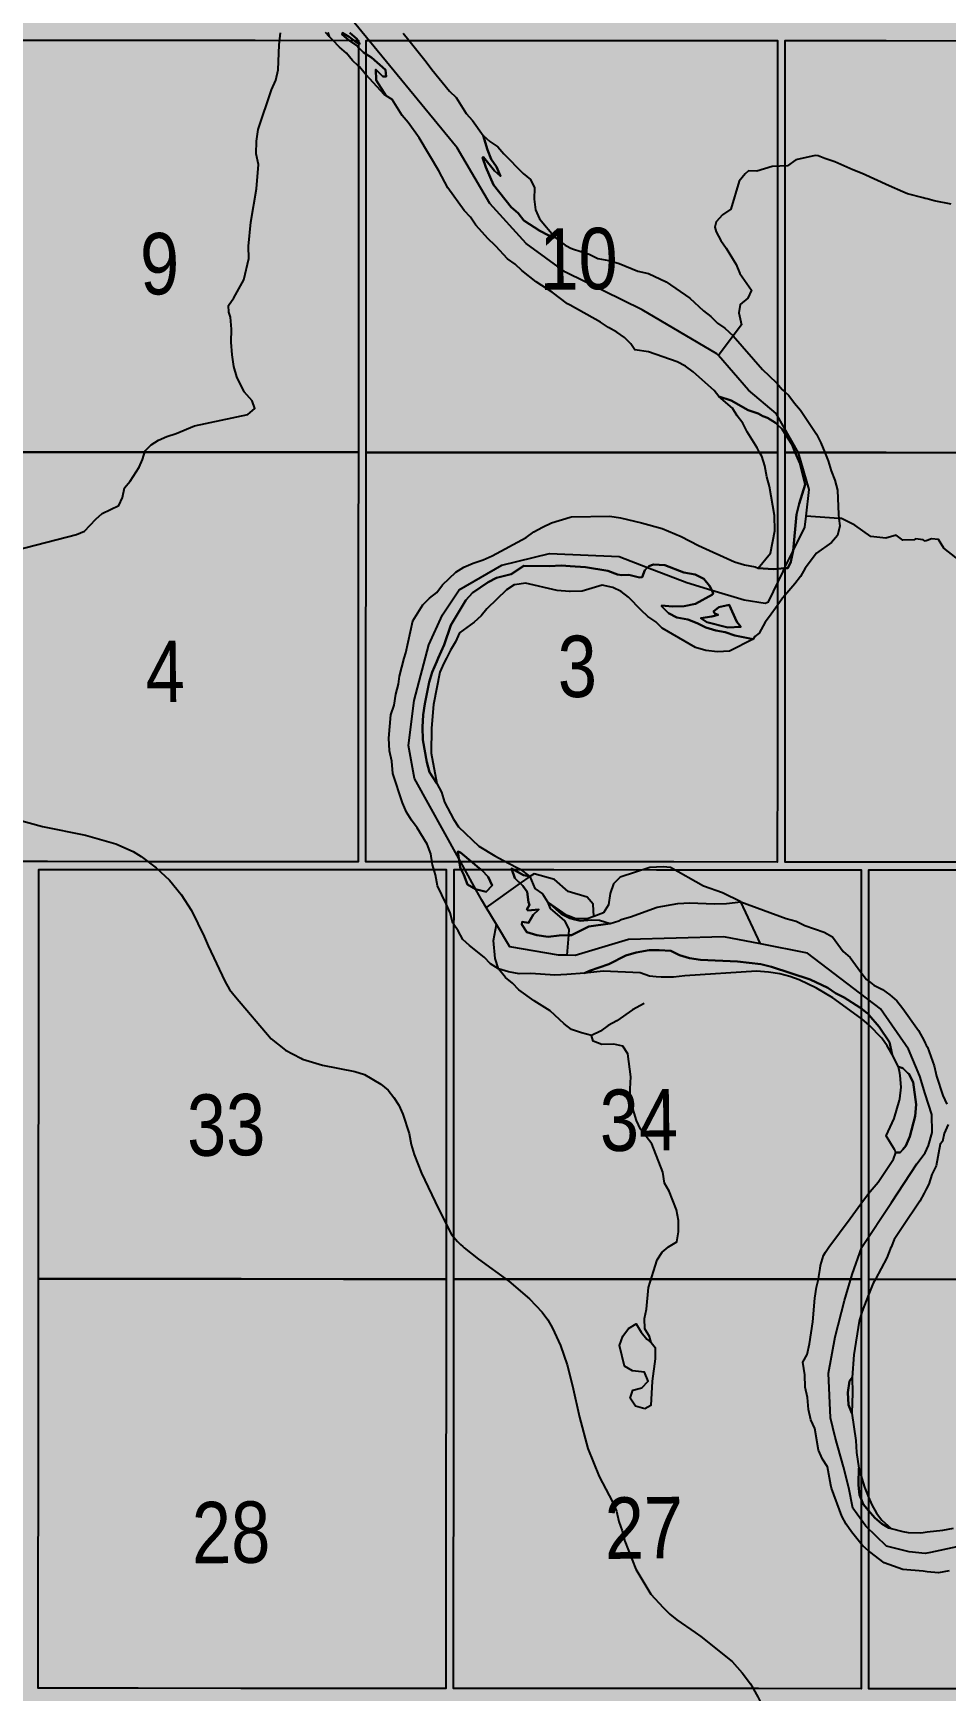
# Model space of a CAD drawing. Extents: x 399452 to 415540, y 6060435 to 6067869.
# Drawn here: x 410021 to 410139.5, y 6062978.3 to 6063193.7 of the extents above; entities that cross this region are included whole.
import ezdxf

# ---------------------------------------------------------------- set-up
doc = ezdxf.new("R2010")
doc.units = 0
doc.header["$LTSCALE"] = 5
doc.linetypes.add('DASHED2', pattern=[9.525, 6.35, -3.175])
for name, color, linetype in [('39', 28, 'Continuous'), ('Quarters', 8, 'Continuous'), ('RoadSeg', 57, 'DASHED2'), ('T-WATER', 160, 'Continuous')]:
    doc.layers.add(name, color=color, linetype=linetype)
doc.layers.add('ROUTE-MAP-BACKGROUND-H', color=7, linetype='Continuous', true_color=0xf0ebff)
doc.styles.add('120', font='ARIALN.TTF', dxfattribs={"height": 13})
doc.linetypes.add('TRACKS', pattern='A,3.81,[130,ltypeshp1.shx,S=6.35,R=0,X=0,Y=0],3.81', length=7.62)

msp = doc.modelspace()

# ---------------------------------------------------------------- hatches: boundary and pattern name
at = {"layer": 'ROUTE-MAP-BACKGROUND-H'}
h = msp.add_hatch(color=256, dxfattribs=at)
h.dxf.hatch_style = 1
h.paths.add_polyline_path([(410779.995, 6062481.762), (410779.995, 6063736.327), (409587.427, 6063736.085), (409587.427, 6062481.762)])

# ---------------------------------------------------------------- linework, layer by layer
at = {"layer": '39', "linetype": 'TRACKS', "flags": 128}
msp.add_lwpolyline([(409797.559, 6063318.255), (409796.813, 6063320.204), (409796.653, 6063321.348), (409796.655, 6063322.294), (409796.999, 6063323.422), (409797.147, 6063323.789), (409798.227, 6063326.355), (409798.167, 6063328.628), (409798.071, 6063329.306), (409797.373, 6063330.832), (409792.695, 6063337.942), (409791.932, 6063339.087), (409791.38, 6063339.836), (409790.306, 6063340.7), (409789.493, 6063341.167), (409786.481, 6063342.162), (409785.423, 6063342.659), (409784.87, 6063343.14), (409784.138, 6063343.791), (409783.05, 6063345.318), (409783.501, 6063343.214), (409784.05, 6063340.658), (409785.021, 6063337.79), (409786.172, 6063335.162), (409787.552, 6063332.759), (409789.485, 6063329.946), (409793.481, 6063324.164), (409797.559, 6063318.255), (409801.084, 6063313.081), (409802.188, 6063311.286), (409803.227, 6063309.35), (409804.412, 6063306.765), (409805.335, 6063303.869), (409810.808, 6063278.775), (409811.325, 6063276.502), (409812.245, 6063272.294), (409813.166, 6063268.198), (409814.329, 6063262.988), (409814.522, 6063261.703), (409814.68, 6063259.444), (409814.728, 6063258.88), (409814.681, 6063252.006), (409814.788, 6063233.304), (409815.044, 6063231.144), (409815.432, 6063229.477), (409816.259, 6063226.963), (409816.729, 6063225.904), (409817.607, 6063224.42), (409818.842, 6063222.611), (409820.225, 6063221.097), (409821.756, 6063219.796), (409822.781, 6063218.806), (409825.028, 6063217.009), (409836.996, 6063207.415), (409850.513, 6063196.564), (409857.517, 6063190.961), (409868.172, 6063183.674), (409880.636, 6063175.17), (409886.388, 6063171.237), (409907.525, 6063156.822), (409915.169, 6063151.419), (409920.319, 6063147.925), (409924.411, 6063145.535), (409926.058, 6063144.558), (409932.073, 6063140.923), (409932.791, 6063140.499), (409942.638, 6063134.756), (409946.552, 6063132.479), (409964.798, 6063121.731), (409966.527, 6063120.713), (409988.87, 6063107.777), (409999.521, 6063101.529), (410002, 6063100.059), (410010.531, 6063095.056), (410013.109, 6063093.657), (410013.435, 6063093.488), (410016.976, 6063092.031), (410022.165, 6063090.616), (410027.778, 6063089.498), (410031.694, 6063088.366), (410033.979, 6063087.348), (410035.006, 6063086.713), (410036.932, 6063085.244), (410038.677, 6063083.634), (410040.195, 6063081.784), (410041.532, 6063079.709), (410043.196, 6063076.307), (410043.701, 6063075.093), (410045.854, 6063070.505), (410046.474, 6063069.447), (410047.225, 6063068.501), (410051.892, 6063063.037), (410053.752, 6063061.54), (410055.711, 6063060.524), (410055.956, 6063060.396), (410058.552, 6063059.619), (410062.733, 6063058.786), (410063.991, 6063058.405), (410066.13, 6063057.163), (410067.061, 6063056.372), (410067.812, 6063055.427), (410068.433, 6063054.397), (410068.971, 6063053.253), (410069.803, 6063050.741), (410070.047, 6063049.302), (410070.455, 6063048.017), (410071.401, 6063045.59), (410073.588, 6063040.961), (410075.286, 6063037.602), (410076.07, 6063036.699), (410076.478, 6063036.318), (410076.756, 6063036.064), (410076.936, 6063035.895), (410078.782, 6063034.399), (410082.755, 6063031.551), (410085.41, 6063029.246), (410087.055, 6063027.521), (410087.789, 6063026.547), (410088.392, 6063025.459), (410089.467, 6063023.2), (410090.331, 6063020.673), (410091, 6063017.978), (410091.929, 6063013.871), (410093.005, 6063009.834), (410094.456, 6063006.192), (410096.201, 6063002.902), (410096.707, 6063001.688), (410097.033, 6063000.347), (410097.473, 6062999.119), (410097.783, 6062997.764), (410099.235, 6062994.136), (410101.192, 6062990.917), (410102.791, 6062989.165), (410103.623, 6062988.304), (410104.553, 6062987.555), (410106.919, 6062985.901), (410107.653, 6062985.392), (410111.717, 6062982.157), (410113.055, 6062980.674), (410114.1, 6062979.248), (410115.063, 6062977.582), (410115.879, 6062975.902), (410116.369, 6062974.462), (410116.989, 6062972.247), (410117.25, 6062970.708), (410117.332, 6062969.354), (410117.267, 6062966.447), (410116.924, 6062964.444), (410116.532, 6062962.681), (410115.928, 6062961.087), (410114.98, 6062959.07), (410111.779, 6062952.697), (410110.897, 6062950.666), (410110.276, 6062948.805), (410109.916, 6062947.042), (410109.736, 6062945.123), (410109.784, 6062943.599), (410109.996, 6062941.709), (410110.191, 6062940.805), (410110.876, 6062938.279), (410111.497, 6062936.444), (410111.921, 6062935.484), (410113.39, 6062932.9), (410114.908, 6062930.725), (410116.068, 6062929.567), (410117.26, 6062928.578), (410118.779, 6062927.504), (410121.115, 6062926.288), (410122.862, 6062925.581), (410125.77, 6062924.858), (410130.949, 6062924.67), (410133.709, 6062925.162), (410134.347, 6062925.274), (410136.34, 6062925.894), (410136.601, 6062925.978), (410136.862, 6062926.049), (410139.852, 6062926.978), (410142.645, 6062927.612), (410144.295, 6062927.738), (410149.212, 6062927.849), (410152.854, 6062928.06), (410155.468, 6062928.61), (410162.735, 6062931.234), (410165.348, 6062931.841), (410176.992, 6062932.874), (410179.392, 6062932.847), (410180.879, 6062932.777), (410186.988, 6062932.497), (410193.315, 6062933.176), (410196.159, 6062932.866), (410198.284, 6062932.203), (410199.609, 6062931.512), (410200.181, 6062931.16), (410200.688, 6062930.835), (410201.996, 6062929.692), (410203.091, 6062928.423), (410209.124, 6062921.933), (410210.187, 6062921.058), (410212.574, 6062919.351), (410213.767, 6062918.717), (410226.553, 6062912.484), (410227.779, 6062911.949), (410228.956, 6062911.554), (410230.117, 6062911.343), (410231.261, 6062911.245), (410232.422, 6062911.302), (410236.95, 6062911.812), (410238.258, 6062911.855), (410239.631, 6062911.771), (410240.988, 6062911.461), (410242.083, 6062911.038), (410243.114, 6062910.488), (410244.111, 6062909.826), (410245.158, 6062908.909), (410246.09, 6062907.781), (410248.986, 6062903.337), (410250.229, 6062901.588), (410250.965, 6062900.911), (410252.421, 6062899.769), (410253.778, 6062899.05), (410258.013, 6062897.316), (410263.442, 6062895.147), (410265.944, 6062894.711), (410267.987, 6062894.797), (410270.194, 6062895.504), (410272.269, 6062896.606), (410274.116, 6062897.285), (410275.946, 6062898.176), (410277.777, 6062898.826), (410281.063, 6062899.379), (410283.024, 6062899.493), (410286.441, 6062899.863), (410287.503, 6062899.977), (410291.819, 6062900.009), (410293.715, 6062899.855), (410295.923, 6062899.561), (410296.184, 6062899.519), (410301.237, 6062898.507), (410307.402, 6062896.058), (410309.267, 6062895.001), (410310.673, 6062894), (410312.261, 6062892.464), (410313.472, 6062891.068), (410318.544, 6062886.952), (410325.007, 6062882.288), (410327.28, 6062881.119), (410331.631, 6062879.657), (410334.002, 6062878.996), (410337.422, 6062877.081), (410341.056, 6062873.289), (410344.395, 6062869.779), (410347.734, 6062866.763), (410355.653, 6062863.189), (410358.533, 6062861.541), (410360.987, 6062860.359), (410363.147, 6062858.866), (410365.587, 6062856.513), (410370.106, 6062851.947), (410374.479, 6062847.564), (410375.051, 6062847.142), (410376.197, 6062846.297), (410378.505, 6062845.002), (410383.448, 6062842.031), (410385.642, 6062840.313), (410395.011, 6062830.844), (410402.595, 6062823.32), (410405.364, 6062820.446), (410407.15, 6062818.064), (410408.381, 6062815.78), (410409.35, 6062813.072), (410411.919, 6062802.295), (410412.793, 6062798.176), (410413.584, 6062794.578), (410413.913, 6062793.295), (410414.144, 6062792.378), (410414.804, 6062788.738), (410414.874, 6062785.732), (410414.584, 6062783.262), (410411.45, 6062768.778), (410411.191, 6062766.929), (410411.162, 6062764.559), (410411.544, 6062761.398), (410413.109, 6062754.655), (410417.082, 6062737.573), (410419.324, 6062727.981), (410420.082, 6062724.722), (410421.587, 6062715.947), (410426.72, 6062682.526), (410427.745, 6062676.87), (410430.037, 6062668.266), (410434.998, 6062650.424), (410435.394, 6062649.253), (410436.462, 6062646.913), (410437.809, 6062644.897), (410438.613, 6062644.024), (410440.482, 6062642.503), (410443.254, 6062640.124), (410447.157, 6062637.153), (410448.782, 6062635.477), (410450.851, 6062632.617), (410451.212, 6062631.996), (410455.994, 6062623.934), (410461.844, 6062614.124), (410462.419, 6062613.264), (410464.849, 6062610.391), (410467.425, 6062607.926), (410480.49, 6062595.422), (410481.573, 6062594.451), (410482.377, 6062593.564), (410483.905, 6062591.676), (410484.431, 6062590.873), (410485.91, 6062588.548), (410488.328, 6062584.249), (410489.018, 6062583.291), (410490.169, 6062581.233), (410490.794, 6062580.077), (410492.06, 6062578.048), (410492.62, 6062576.878), (410494.15, 6062574.229), (410494.446, 6062573.693), (410495.977, 6062570.267), (410496.357, 6062568.998), (410496.871, 6062566.163), (410500.13, 6062552.765), (410501.752, 6062546.122), (410504.797, 6062533.542), (410505.573, 6062531.018), (410506.513, 6062528.734), (410507.649, 6062526.62), (410511.216, 6062521.774), (410523.088, 6062505.871), (410524.025, 6062504.73), (410527.295, 6062501.309), (410535.593, 6062492.877), (410536.563, 6062491.863), (410544.469, 6062483.6), (410545.948, 6062482.122), (410546.263, 6062481.762)], dxfattribs=at)
at = {"layer": 'Quarters', "flags": 128}
for points in [[(410063.199, 6063139.217), (410049.763, 6063139.224), (410036.327, 6063139.231), (410022.891, 6063139.238), (410009.789, 6063139.245), (410009.802, 6063152.624), (410009.814, 6063166.002), (410009.826, 6063179.381), (410009.839, 6063192.759), (410022.935, 6063192.752), (410036.366, 6063192.745), (410049.798, 6063192.737), (410063.229, 6063192.73), (410063.221, 6063179.352), (410063.214, 6063165.973), (410063.206, 6063152.595)], [(410117.611, 6063139.188), (410104.176, 6063139.195), (410090.74, 6063139.202), (410077.304, 6063139.209), (410064.202, 6063139.216), (410064.21, 6063152.595), (410064.217, 6063165.973), (410064.225, 6063179.351), (410064.232, 6063192.73), (410077.329, 6063192.722), (410090.76, 6063192.715), (410104.191, 6063192.708), (410117.622, 6063192.7), (410117.619, 6063179.322), (410117.617, 6063165.944), (410117.614, 6063152.566)], [(410172.027, 6063139.157), (410158.59, 6063139.164), (410145.153, 6063139.172), (410131.716, 6063139.18), (410118.614, 6063139.187), (410118.617, 6063152.565), (410118.62, 6063165.943), (410118.623, 6063179.322), (410118.625, 6063192.7), (410131.722, 6063192.693), (410145.154, 6063192.685), (410158.586, 6063192.677), (410172.017, 6063192.669), (410172.02, 6063179.291), (410172.022, 6063165.913), (410172.024, 6063152.535)], [(410063.199, 6063139.217), (410063.191, 6063125.838), (410063.184, 6063112.46), (410063.177, 6063099.243), (410063.17, 6063086.026), (410049.729, 6063086.033), (410036.288, 6063086.04), (410022.847, 6063086.047), (410009.741, 6063086.054), (410009.753, 6063099.271), (410009.765, 6063112.488), (410009.777, 6063125.867), (410009.789, 6063139.245), (410022.891, 6063139.238), (410036.327, 6063139.231), (410049.763, 6063139.224)], [(410117.611, 6063139.188), (410117.609, 6063125.809), (410117.606, 6063112.431), (410117.604, 6063099.214), (410117.601, 6063085.997), (410104.161, 6063086.004), (410090.72, 6063086.011), (410077.279, 6063086.018), (410064.173, 6063086.025), (410064.18, 6063099.242), (410064.188, 6063112.46), (410064.195, 6063125.838), (410064.202, 6063139.216), (410077.304, 6063139.209), (410090.74, 6063139.202), (410104.176, 6063139.195)], [(410172.027, 6063139.157), (410172.029, 6063125.778), (410172.032, 6063112.4), (410172.034, 6063099.183), (410172.037, 6063085.966), (410158.595, 6063085.974), (410145.153, 6063085.982), (410131.712, 6063085.989), (410118.605, 6063085.996), (410118.607, 6063099.214), (410118.61, 6063112.431), (410118.612, 6063125.809), (410118.614, 6063139.187), (410131.716, 6063139.18), (410145.153, 6063139.172), (410158.59, 6063139.164)], [(410074.59, 6063031.825), (410061.278, 6063031.832), (410047.965, 6063031.839), (410034.652, 6063031.847), (410021.674, 6063031.853), (410021.686, 6063045.232), (410021.698, 6063058.61), (410021.71, 6063071.827), (410021.722, 6063085.045), (410034.696, 6063085.038), (410048.004, 6063085.03), (410061.312, 6063085.023), (410074.62, 6063085.016), (410074.612, 6063071.799), (410074.605, 6063058.582), (410074.598, 6063045.203)], [(410128.491, 6063031.797), (410115.183, 6063031.804), (410101.875, 6063031.811), (410088.567, 6063031.818), (410075.594, 6063031.825), (410075.601, 6063045.203), (410075.608, 6063058.581), (410075.616, 6063071.798), (410075.623, 6063085.016), (410088.592, 6063085.009), (410101.895, 6063085.001), (410115.198, 6063084.994), (410128.502, 6063084.987), (410128.499, 6063071.77), (410128.496, 6063058.553), (410128.494, 6063045.175)], [(410182.398, 6063031.765), (410169.088, 6063031.773), (410155.779, 6063031.781), (410142.469, 6063031.789), (410129.495, 6063031.796), (410129.497, 6063045.174), (410129.5, 6063058.552), (410129.502, 6063071.769), (410129.505, 6063084.987), (410142.475, 6063084.979), (410155.779, 6063084.971), (410169.084, 6063084.963), (410182.388, 6063084.955), (410182.39, 6063071.738), (410182.393, 6063058.521), (410182.395, 6063045.143)], [(410074.59, 6063031.825), (410074.584, 6063018.447), (410074.577, 6063005.068), (410074.571, 6062991.69), (410074.565, 6062978.646), (410061.247, 6062978.653), (410047.929, 6062978.66), (410034.612, 6062978.667), (410021.629, 6062978.674), (410021.64, 6062991.718), (410021.651, 6063005.096), (410021.662, 6063018.475), (410021.674, 6063031.853), (410034.652, 6063031.847), (410047.965, 6063031.839), (410061.278, 6063031.832)], [(410128.491, 6063031.797), (410128.49, 6063018.418), (410128.488, 6063005.04), (410128.487, 6062991.661), (410128.485, 6062978.617), (410115.172, 6062978.624), (410101.86, 6062978.631), (410088.547, 6062978.638), (410075.568, 6062978.645), (410075.574, 6062991.689), (410075.581, 6063005.068), (410075.587, 6063018.446), (410075.594, 6063031.825), (410088.567, 6063031.818), (410101.875, 6063031.811), (410115.183, 6063031.804)], [(410182.398, 6063031.765), (410182.401, 6063018.386), (410182.404, 6063005.008), (410182.407, 6062991.63), (410182.41, 6062978.586), (410169.096, 6062978.594), (410155.782, 6062978.601), (410142.468, 6062978.609), (410129.489, 6062978.617), (410129.49, 6062991.661), (410129.492, 6063005.039), (410129.493, 6063018.418), (410129.495, 6063031.796), (410142.469, 6063031.789), (410155.779, 6063031.781), (410169.088, 6063031.773)]]:
    msp.add_lwpolyline(points, close=True, dxfattribs=at)
at = {"layer": 'T-WATER'}
for p, q in [((410111.879, 6063154.333), (410109.964, 6063151.779)), ((410125.602, 6063130.621), (410121.342, 6063130.943)), ((410118.544, 6063124.151), (410119.634, 6063126.356)), ((410078.457, 6063082.444), (410076.251, 6063086.436)), ((410084.218, 6063083.241), (410079.806, 6063080.086)), ((410085.458, 6063084.127), (410084.218, 6063083.241)), ((410115.406, 6063075.358), (410112.85, 6063080.834)), ((410081.14, 6063077.863), (410079.806, 6063080.086)), ((410090.465, 6063076.496), (410090.276, 6063073.896))]:
    msp.add_line(p, q, dxfattribs=at)
at = {"layer": 'T-WATER', "flags": 128}
for points in [[(410109.964, 6063151.779), (410109.755, 6063152.019), (410100.045, 6063157.725), (410090.112, 6063162.627), (410084.998, 6063166.353), (410080.254, 6063171.526), (410076.024, 6063178.787), (410062.652, 6063195.042), (410058.161, 6063199.58), (410057.273, 6063201.266)], [(410048.373, 6063147.074), (410047.4, 6063149.042), (410047.009, 6063150.384), (410046.803, 6063151.879), (410046.704, 6063153.518), (410046.706, 6063155.221), (410046.604, 6063156.789), (410046.372, 6063157.411), (410046.357, 6063158.291), (410047.019, 6063159.302), (410048.336, 6063161.635), (410048.975, 6063164.404), (410048.928, 6063166.004), (410049.242, 6063169.134), (410049.981, 6063173.44), (410050.228, 6063176.584), (410049.93, 6063177.989), (410049.957, 6063179.654), (410050.195, 6063181.137), (410051.925, 6063186.306), (410052.462, 6063187.543), (410052.803, 6063188.913), (410052.915, 6063192.154), (410053.082, 6063193.691)], [(410059.251, 6063193.759), (410059.415, 6063193.247), (410058.934, 6063193.759)], [(410062.082, 6063193.703), (410062.989, 6063192.915), (410063.095, 6063192.753), (410063.194, 6063192.601), (410063.403, 6063192.281), (410063.193, 6063192.367), (410062.973, 6063192.457), (410062.584, 6063192.754), (410062.017, 6063193.186), (410061.147, 6063193.718), (410061.115, 6063193.505), (410061.979, 6063192.754), (410062.02, 6063192.719), (410063.037, 6063192.011), (410063.193, 6063191.852), (410063.865, 6063191.162), (410064.197, 6063190.948), (410064.894, 6063190.496), (410066.726, 6063188.883), (410066.816, 6063188.035), (410066.395, 6063188.051), (410065.461, 6063188.932), (410065.495, 6063187.555), (410066.831, 6063185.515), (410066.831, 6063185.515), (410066.539, 6063185.697), (410064.195, 6063188.258), (410064.1, 6063188.362), (410063.345, 6063189.29), (410063.192, 6063189.431), (410062.45, 6063190.116), (410061.66, 6063191.046), (410060.751, 6063191.824), (410059.877, 6063192.755), (410059.415, 6063193.247), (410059.251, 6063193.759)], [(410139.925, 6062993.933), (410138.535, 6062993.674), (410137.055, 6062993.814), (410136.788, 6062993.839), (410136.522, 6062993.865), (410133.891, 6062994.114), (410131.483, 6062994.97), (410129.6, 6062996.393), (410129.456, 6062996.518), (410128.711, 6062997.168), (410128.452, 6062997.484), (410127.224, 6062998.986), (410126.551, 6062999.971), (410125.959, 6063001.024), (410124.627, 6063004.646), (410124.551, 6063005.065), (410124.123, 6063007.446), (410123.45, 6063008.44), (410122.961, 6063009.61), (410122.472, 6063012.416), (410121.958, 6063013.536), (410121.669, 6063014.898), (410121.536, 6063016.423), (410121.238, 6063017.775), (410121.175, 6063019.378), (410120.906, 6063021.035), (410121.461, 6063022.05), (410121.765, 6063023.413), (410122.215, 6063026.272), (410122.475, 6063029.336), (410122.688, 6063030.772), (410122.929, 6063031.823), (410123.002, 6063032.141), (410123.154, 6063033.19), (410123.214, 6063033.607), (410123.583, 6063034.888), (410123.87, 6063035.328), (410124.114, 6063035.702), (410124.29, 6063035.972), (410124.303, 6063035.991), (410127.075, 6063039.683), (410127.74, 6063040.668), (410128.458, 6063041.61), (410129.462, 6063042.929), (410129.908, 6063043.515), (410130.696, 6063044.4), (410132.688, 6063047.401), (410132.979, 6063048.275), (410133.542, 6063048.249), (410133.894, 6063048.664), (410134.309, 6063049.151), (410134.79, 6063050.336), (410135.495, 6063052.974), (410135.621, 6063054.522), (410135.22, 6063057.386), (410134.667, 6063058.476), (410134.565, 6063058.573), (410133.896, 6063059.207), (410133.338, 6063059.397), (410133.338, 6063059.397), (410132.519, 6063060.987), (410132.163, 6063062.58), (410130.812, 6063064.573), (410129.467, 6063066.148), (410129.272, 6063066.376), (410128.463, 6063067.009), (410128.332, 6063067.111), (410126.298, 6063068.42), (410125.174, 6063068.986), (410124.168, 6063069.658), (410121.856, 6063070.727), (410116.833, 6063072.405), (410115.456, 6063072.712), (410112.448, 6063073.068), (410107.641, 6063073.278), (410106.204, 6063073.522), (410104.915, 6063073.913), (410103.783, 6063074.443), (410102.25, 6063074.557), (410101.856, 6063074.552), (410100.959, 6063074.54), (410099.266, 6063074.227), (410097.939, 6063073.853), (410095.703, 6063072.712), (410093.195, 6063071.867), (410092.564, 6063071.576), (410090.271, 6063071.377), (410088.708, 6063071.323), (410085.597, 6063071.509), (410084.081, 6063071.46), (410082.684, 6063071.745), (410081.383, 6063072.122), (410080.348, 6063072.769), (410079.543, 6063073.651), (410077.622, 6063075.147), (410076.751, 6063075.953), (410076.153, 6063077.072), (410075.585, 6063077.876), (410075.454, 6063078.06), (410075.124, 6063079.398), (410074.582, 6063080.564), (410073.497, 6063082.9), (410073.23, 6063084.333), (410072.96, 6063085.208), (410072.829, 6063085.631), (410072.789, 6063085.876), (410072.594, 6063087.069), (410072.132, 6063088.315), (410070.846, 6063090.452), (410070.102, 6063091.418), (410069.442, 6063092.495), (410068.938, 6063093.667), (410067.664, 6063097.512), (410067.537, 6063099.083), (410067.225, 6063100.454), (410067.157, 6063102.079), (410067.433, 6063105.117), (410067.858, 6063106.383), (410068.075, 6063107.783), (410068.41, 6063109.107), (410068.523, 6063110.137), (410069.157, 6063112.48), (410069.344, 6063113.169), (410070.285, 6063117.312), (410071.587, 6063119.394), (410072.432, 6063120.26), (410073.38, 6063121.03), (410074.117, 6063121.99), (410075.851, 6063123.663), (410076.905, 6063124.293), (410078.091, 6063124.835), (410079.389, 6063125.26), (410080.582, 6063125.76), (410085.007, 6063128.152), (410085.986, 6063128.905), (410087.09, 6063129.514), (410088.284, 6063130.045), (410090.701, 6063130.79), (410090.893, 6063130.849), (410095.835, 6063130.908), (410097.226, 6063130.691), (410099.971, 6063130.065), (410102.666, 6063129.311), (410105.107, 6063128.285), (410107.345, 6063127.131), (410112.035, 6063125.014), (410113.325, 6063124.62), (410114.716, 6063124.336), (410115.118, 6063124.172), (410117.076, 6063124.03), (410117.574, 6063124.071), (410118.577, 6063124.154), (410118.946, 6063124.184), (410119.377, 6063124.988), (410119.646, 6063126.42), (410120.098, 6063131.146), (410120.434, 6063132.53), (410121.236, 6063135.055), (410120.511, 6063137.791), (410119.922, 6063139.209), (410119.522, 6063140.172), (410118.581, 6063141.662), (410118.218, 6063142.236), (410117.577, 6063142.844), (410117.359, 6063143.05), (410116.32, 6063143.697), (410115.728, 6063143.928), (410115.132, 6063144.275), (410113.807, 6063144.695), (410111.623, 6063145.952), (410110.026, 6063146.467), (410109.399, 6063147.241), (410106.679, 6063149.672), (410105.671, 6063150.403), (410104.599, 6063150.97), (410100.863, 6063152.291), (410099.088, 6063152.538), (410098.576, 6063153.306), (410097.746, 6063154.127), (410096.776, 6063154.834), (410095.676, 6063155.429), (410094.654, 6063156.126), (410090.712, 6063158.319), (410090.338, 6063158.527), (410088.36, 6063160.013), (410086.308, 6063161.35), (410084.405, 6063162.826), (410083.544, 6063163.665), (410082.576, 6063164.36), (410081.066, 6063165.987), (410080.932, 6063166.131), (410080.034, 6063166.933), (410078.445, 6063168.73), (410077.781, 6063169.754), (410076.955, 6063170.633), (410074.804, 6063173.556), (410073.642, 6063175.765), (410071.078, 6063180.09), (410069.667, 6063182.064), (410068.888, 6063182.962), (410067.571, 6063185.055), (410066.831, 6063185.515), (410065.495, 6063187.555), (410065.461, 6063188.932), (410066.395, 6063188.051), (410066.816, 6063188.035), (410066.726, 6063188.883), (410064.894, 6063190.496), (410064.197, 6063190.948), (410063.865, 6063191.162), (410063.193, 6063191.852), (410063.037, 6063192.011), (410062.02, 6063192.719), (410061.979, 6063192.754), (410061.115, 6063193.505), (410061.147, 6063193.718), (410062.017, 6063193.186), (410062.584, 6063192.754), (410062.973, 6063192.457), (410063.193, 6063192.367), (410063.403, 6063192.281), (410063.194, 6063192.601), (410063.095, 6063192.753), (410062.989, 6063192.915), (410062.082, 6063193.703)], [(410069.015, 6063193.678), (410069.755, 6063192.75), (410072.003, 6063189.931), (410072.722, 6063188.942), (410075.033, 6063186.132), (410075.914, 6063185.319), (410077.203, 6063183.213), (410077.999, 6063182.322), (410079.413, 6063180.352), (410079.952, 6063178.49), (410080.45, 6063177.296), (410081.145, 6063176.313), (410081.639, 6063175.101), (410080.865, 6063175.79), (410079.464, 6063177.559), (410079.319, 6063177.508), (410079.746, 6063176.269), (410080.758, 6063173.946), (410083.032, 6063171.042), (410083.931, 6063170.276), (410084.702, 6063169.35), (410086.76, 6063168), (410087.854, 6063167.429), (410088.742, 6063167.116), (410090.064, 6063166.11), (410090.332, 6063165.982), (410090.715, 6063165.799), (410090.994, 6063165.666), (410093.153, 6063164.938), (410094.31, 6063164.38), (410095.732, 6063164.122), (410097.085, 6063163.738), (410099.471, 6063162.758), (410100.882, 6063162.445), (410103.179, 6063161.344), (410106.225, 6063159.263), (410107.995, 6063157.609), (410108.975, 6063156.84), (410109.813, 6063156.011), (410110.797, 6063155.327), (410111.879, 6063154.333), (410115.674, 6063149.966), (410117.44, 6063148.299), (410117.578, 6063148.138), (410118.223, 6063147.381), (410118.582, 6063147.059), (410119.112, 6063146.584), (410119.817, 6063145.616), (410120.623, 6063144.681), (410122.681, 6063141.59), (410123.234, 6063140.455), (410123.756, 6063139.207), (410124.216, 6063138.111), (410124.588, 6063136.794), (410125.06, 6063135.6), (410125.414, 6063134.294), (410125.526, 6063131.124), (410125.602, 6063130.621), (410125.709, 6063129.649), (410125.425, 6063128.399), (410124.65, 6063127.504), (410122.671, 6063126.127), (410121.229, 6063124.182), (410120.61, 6063123.105), (410119.896, 6063122.125), (410118.577, 6063120.612), (410118.276, 6063120.267), (410117.573, 6063119.271), (410116.599, 6063117.894), (410116.04, 6063117.137), (410115.255, 6063115.747), (410114.698, 6063115.275), (410114.444, 6063114.937), (410112.093, 6063115.438), (410110.822, 6063115.838), (410109.603, 6063116.076), (410108.308, 6063116.468), (410107.201, 6063117.031), (410105.965, 6063117.498), (410104.536, 6063117.75), (410103.452, 6063118.343), (410102.597, 6063119.194), (410102.593, 6063119.322), (410103.944, 6063119.186), (410105.524, 6063119.252), (410106.967, 6063119.521), (410109.205, 6063120.734), (410109.289, 6063120.951), (410108.802, 6063121.869), (410108.051, 6063122.787), (410106.941, 6063123.344), (410105.478, 6063123.6), (410103.012, 6063124.539), (410101.521, 6063124.641), (410100.899, 6063124.425), (410100.397, 6063123.903), (410100.063, 6063123.009), (410099.71, 6063122.966), (410098.331, 6063123.285), (410097.39, 6063123.253), (410096.828, 6063123.352), (410095.601, 6063123.834), (410092.709, 6063124.293), (410090.698, 6063124.438), (410089.586, 6063124.519), (410087.992, 6063124.418), (410084.68, 6063124.486), (410083.039, 6063123.375), (410081.143, 6063122.897), (410080.034, 6063122.334), (410078.026, 6063120.947), (410077.145, 6063120.005), (410075.186, 6063116.77), (410074.324, 6063114.206), (410073.567, 6063112.478), (410073.373, 6063112.035), (410072.786, 6063110.655), (410072.39, 6063109.359), (410071.829, 6063106.557), (410071.619, 6063105.101), (410071.521, 6063103.53), (410071.591, 6063101.89), (410072.081, 6063098.984), (410072.44, 6063097.679), (410073.398, 6063096.216), (410074.004, 6063095.082), (410074.404, 6063093.794), (410075.545, 6063091.575), (410076.208, 6063090.557), (410078.829, 6063088.058), (410080.937, 6063086.814), (410082.69, 6063085.871), (410083.935, 6063085.202), (410084.208, 6063085.055), (410085.458, 6063084.127), (410084.626, 6063084.274), (410083.07, 6063085.145), (410083.536, 6063083.892), (410084.567, 6063082.908), (410085.116, 6063082.108), (410085.295, 6063080.777), (410085.423, 6063080.438), (410085.095, 6063079.844), (410085.207, 6063079.71), (410086.644, 6063079.822), (410085.885, 6063079.155), (410085.284, 6063078.105), (410084.486, 6063078.226), (410084.418, 6063077.885), (410085.096, 6063076.893), (410086.353, 6063076.481), (410087.857, 6063076.285), (410089.254, 6063076.442), (410090.465, 6063076.496), (410090.864, 6063076.513), (410093.125, 6063077.633), (410095.886, 6063078.036), (410097.026, 6063078.376), (410097.317, 6063078.553), (410098.647, 6063078.944), (410101.858, 6063080.101), (410101.983, 6063080.146), (410104.683, 6063080.621), (410106.243, 6063080.711), (410109.395, 6063080.556), (410110.995, 6063080.607), (410112.85, 6063080.834), (410118.752, 6063078.674), (410120.055, 6063078.304), (410121.179, 6063077.751), (410123.674, 6063076.887), (410124.746, 6063076.286), (410126.16, 6063074.372), (410127.049, 6063073.578), (410128.464, 6063071.705), (410129.199, 6063070.733), (410129.468, 6063070.524), (410130.142, 6063070.002), (410131.249, 6063069.439), (410132.223, 6063068.743), (410133.116, 6063067.966), (410133.897, 6063066.981), (410135.93, 6063064.113), (410136.652, 6063062.753), (410136.792, 6063062.49), (410136.932, 6063062.227), (410137.08, 6063061.949), (410137.975, 6063059.52), (410138.193, 6063058.571), (410138.283, 6063058.174), (410139.072, 6063055.67), (410139.6, 6063054.529)], [(410136.799, 6063172.196), (410136.532, 6063172.268), (410134.499, 6063172.815), (410133.91, 6063173.069), (410132.118, 6063173.841), (410128.634, 6063175.454), (410127.388, 6063175.895), (410125.083, 6063176.96), (410123.79, 6063177.375), (410122.89, 6063177.744), (410122.495, 6063177.756), (410119.985, 6063177.232), (410118.934, 6063176.439), (410116.951, 6063176.339), (410114.945, 6063175.75), (410113.859, 6063175.802), (410113.414, 6063175.409)], [(410113.414, 6063175.409), (410112.633, 6063174.449), (410111.545, 6063170.801), (410110.493, 6063170.054), (410109.643, 6063169.177), (410109.499, 6063168.453), (410109.679, 6063167.838), (410110.272, 6063166.72), (410110.98, 6063165.751), (410112.242, 6063163.602), (410112.752, 6063162.451), (410114.237, 6063160.264), (410113.783, 6063159.244), (410112.784, 6063158.44), (410112.585, 6063157.344), (410112.941, 6063155.771), (410111.879, 6063154.333)], [(410140.156, 6063171.468), (410137.954, 6063171.886), (410137.067, 6063172.124), (410136.799, 6063172.196)], [(410121.342, 6063130.943), (410121.718, 6063134.375), (410120.337, 6063139.14), (410117.431, 6063144.272), (410113.851, 6063147.312), (410109.964, 6063151.779)], [(410018.325, 6063126.496), (410018.704, 6063126.529), (410026.582, 6063128.551), (410027.649, 6063128.98), (410029.127, 6063130.517), (410029.942, 6063131.268), (410032.109, 6063132.302), (410032.57, 6063133.363), (410032.847, 6063134.609), (410033.551, 6063135.492), (410034.726, 6063137.302), (410035.187, 6063138.3), (410035.516, 6063139.426), (410036.278, 6063140.211), (410037.233, 6063140.799), (410038.337, 6063141.282), (410039.544, 6063141.667), (410041.919, 6063142.675), (410048.845, 6063144.136), (410049.738, 6063144.893), (410049.397, 6063145.901), (410048.373, 6063147.074)], [(410119.634, 6063126.356), (410121.182, 6063129.489), (410121.342, 6063130.943)], [(410136.796, 6063127.677), (410136.547, 6063127.835), (410135.556, 6063127.961), (410135.377, 6063127.84), (410133.904, 6063127.796), (410133.032, 6063128.44), (410131.7, 6063128.073), (410129.745, 6063128.304), (410127.649, 6063129.748), (410125.935, 6063130.608), (410125.602, 6063130.621)], [(410141.243, 6063125.594), (410140.841, 6063125.512), (410139.213, 6063126.758), (410138.511, 6063127.906), (410137.61, 6063127.994), (410137.06, 6063127.78), (410136.796, 6063127.677)], [(410076.251, 6063086.436), (410070.5, 6063096.846), (410069.689, 6063101.144), (410070.443, 6063106.993), (410072.366, 6063114.225), (410074.122, 6063118.098), (410076.29, 6063121.341), (410081.814, 6063124.575), (410088.015, 6063126.065), (410097.052, 6063125.699), (410100.746, 6063124.265)], [(410100.746, 6063124.265), (410105.834, 6063122.29), (410109.096, 6063121.315)], [(410109.096, 6063121.315), (410113.313, 6063120.053), (410116.039, 6063119.631), (410116.435, 6063119.8), (410118.348, 6063123.756), (410118.544, 6063124.151)], [(410112.85, 6063080.834), (410110.476, 6063081.988), (410108.007, 6063082.85), (410103.75, 6063085.291), (410102.76, 6063085.366), (410101.048, 6063085.278), (410097.203, 6063084.036), (410096.327, 6063083.186), (410095.902, 6063081.92), (410095.701, 6063080.422), (410095.045, 6063079.389), (410093.791, 6063078.938)], [(410093.791, 6063078.938), (410093.705, 6063080.529), (410092.93, 6063081.433), (410090.429, 6063082.165), (410088.654, 6063083.75), (410086.013, 6063084.458), (410085.458, 6063084.127)], [(410079.806, 6063080.086), (410079.227, 6063081.051), (410078.457, 6063082.444)], [(410093.791, 6063078.938), (410092.895, 6063078.64), (410092.759, 6063078.639), (410091.45, 6063078.637), (410090.463, 6063079), (410090.307, 6063079.057), (410087.753, 6063080.825)], [(410087.753, 6063080.825), (410088.1, 6063079.973), (410089.956, 6063078.376), (410090.539, 6063077.285), (410090.465, 6063076.496)], [(410081.383, 6063072.122), (410080.966, 6063073.455), (410080.755, 6063075.79), (410081.14, 6063077.863)], [(410090.276, 6063073.896), (410089.207, 6063073.913), (410082.872, 6063074.976), (410081.14, 6063077.863)], [(410115.406, 6063075.358), (410110.651, 6063076.288), (410098.273, 6063075.944), (410091.365, 6063073.879), (410090.276, 6063073.896)], [(410136.792, 6063055.89), (410136.127, 6063058.173), (410134.654, 6063061.698), (410130.987, 6063066.933), (410121.523, 6063074.163), (410115.406, 6063075.358)], [(410093.468, 6063063.482), (410092.16, 6063063.813), (410090.87, 6063064.251), (410089.914, 6063064.991), (410088.123, 6063066.655), (410086.012, 6063067.963), (410084.046, 6063069.412), (410083.215, 6063070.259), (410082.285, 6063070.985), (410081.383, 6063072.122)], [(410100.324, 6063067.644), (410098.804, 6063066.817), (410096.769, 6063065.387), (410095.636, 6063064.755), (410094.63, 6063064.033), (410093.468, 6063063.482)], [(410103.427, 6063035.975), (410103.451, 6063035.996), (410104.552, 6063036.673), (410104.778, 6063037.948), (410104.771, 6063039.427), (410104.515, 6063040.809), (410103.573, 6063043.229), (410102.94, 6063044.289), (410102.725, 6063045.714), (410101.299, 6063049.392), (410099.816, 6063051.281), (410099.321, 6063052.442), (410098.548, 6063054.982), (410098.498, 6063056.549), (410098.594, 6063058.084), (410098.201, 6063061.064), (410097.546, 6063062.071), (410096.351, 6063062.347), (410094.813, 6063062.283), (410093.69, 6063062.724), (410093.468, 6063063.482)], [(410136.792, 6063048.227), (410137.242, 6063049.195), (410137.721, 6063050.851), (410137.671, 6063053.215), (410136.792, 6063055.89)], [(410139.779, 6063051.888), (410139.252, 6063050.752), (410139.054, 6063049.695), (410138.74, 6063049.343), (410138.214, 6063046.523), (410137.657, 6063045.415), (410137.268, 6063044.135), (410136.935, 6063043.51), (410136.791, 6063043.241), (410136.648, 6063042.972), (410136.11, 6063041.963), (410133.893, 6063038.661), (410132.753, 6063036.963), (410132.366, 6063035.99), (410132.358, 6063035.971), (410132.251, 6063035.702), (410131.802, 6063034.573), (410130.34, 6063031.819), (410130.058, 6063031.288), (410129.46, 6063029.77), (410128.625, 6063027.652), (410128.456, 6063027.106), (410128.227, 6063026.369), (410127.54, 6063021.986), (410127.32, 6063019.042), (410126.977, 6063018.569), (410126.773, 6063017.094), (410126.84, 6063015.504), (410127.273, 6063014.404), (410127.805, 6063010.873), (410127.885, 6063009.293), (410128.181, 6063007.252), (410128.123, 6063005.27), (410128.147, 6063005.063), (410128.293, 6063003.789), (410128.453, 6063003.384), (410128.759, 6063002.61), (410129.457, 6063001.768), (410130.257, 6063000.803), (410131.16, 6063000.022), (410132.033, 6062999.522), (410132.368, 6062999.412), (410133.892, 6062999.051), (410134.57, 6062998.919), (410136.175, 6062998.881), (410136.523, 6062998.919), (410136.789, 6062998.949), (410137.054, 6062998.978), (410139.085, 6062999.2), (410140.465, 6062999.477)], [(410128.586, 6063035.971), (410132.428, 6063041.76), (410135.701, 6063046.802), (410136.792, 6063048.227)], [(410101.511, 6063032.82), (410102.011, 6063034.346), (410102.668, 6063035.339), (410103.165, 6063035.756), (410103.427, 6063035.975)], [(410136.789, 6062996.189), (410134.723, 6062996.405), (410131.79, 6062997.121), (410129.076, 6062999.721), (410127.405, 6063002.085), (410126.894, 6063004.732), (410126.188, 6063007.44), (410125.133, 6063011.308), (410124.496, 6063013.823), (410124.243, 6063019.588), (410125.115, 6063024.34), (410126.311, 6063029.034), (410127.341, 6063032.428), (410128.586, 6063035.971)], [(410101.235, 6063023.606), (410101.025, 6063024.369), (410100.377, 6063025.375), (410100.344, 6063026.698), (410100.631, 6063027.94), (410100.875, 6063030.724), (410101.511, 6063032.82)], [(410194.646, 6062992.646), (410194.144, 6062992.918), (410189.642, 6062994.432), (410186.13, 6062995.608), (410183.026, 6062996.526), (410180.9, 6062997.687), (410179.063, 6062997.916), (410177.185, 6062997.921), (410172.703, 6062998.451), (410161.148, 6062999.501), (410157.524, 6062999.647), (410154.664, 6062999.586), (410147.759, 6062998.5), (410137.479, 6062996.314), (410136.815, 6062996.194), (410136.789, 6062996.189)]]:
    msp.add_lwpolyline(points, dxfattribs=at)
for points in [[(410088.742, 6063167.116), (410087.854, 6063167.429), (410086.76, 6063168), (410084.702, 6063169.35), (410083.931, 6063170.276), (410083.032, 6063171.042), (410080.758, 6063173.946), (410079.746, 6063176.269), (410079.319, 6063177.508), (410079.464, 6063177.559), (410080.865, 6063175.79), (410081.639, 6063175.101), (410081.145, 6063176.313), (410080.45, 6063177.296), (410079.952, 6063178.49), (410079.413, 6063180.352), (410080.261, 6063179.584), (410081.302, 6063178.916), (410082.075, 6063177.986), (410084.593, 6063175.417), (410085.534, 6063174.673), (410086.085, 6063173.553), (410086.015, 6063172.09), (410086.213, 6063170.736), (410086.713, 6063169.538), (410088.742, 6063167.116)], [(410115.118, 6063124.172), (410116.735, 6063126.129), (410117.298, 6063129.015), (410117.246, 6063131.014), (410116.575, 6063134.759), (410116.218, 6063136.051), (410115.991, 6063137.478), (410115.578, 6063138.724), (410115.308, 6063139.212), (410114.981, 6063139.805), (410113.693, 6063141.884), (410113.123, 6063143.016), (410112.396, 6063143.972), (410111.765, 6063144.967), (410110.026, 6063146.467), (410111.623, 6063145.952), (410113.807, 6063144.695), (410115.132, 6063144.275), (410115.728, 6063143.928), (410116.32, 6063143.697), (410117.359, 6063143.05), (410117.577, 6063142.844), (410118.218, 6063142.236), (410118.581, 6063141.662), (410119.522, 6063140.172), (410119.922, 6063139.209), (410120.511, 6063137.791), (410121.236, 6063135.055), (410120.434, 6063132.53), (410120.098, 6063131.146), (410119.646, 6063126.42), (410119.377, 6063124.988), (410118.946, 6063124.184), (410118.577, 6063124.154), (410117.574, 6063124.071), (410117.076, 6063124.03), (410115.118, 6063124.172)], [(410073.398, 6063096.216), (410072.44, 6063097.679), (410072.081, 6063098.984), (410071.591, 6063101.89), (410071.521, 6063103.53), (410071.619, 6063105.101), (410071.829, 6063106.557), (410072.39, 6063109.359), (410072.786, 6063110.655), (410073.373, 6063112.035), (410073.567, 6063112.478), (410074.324, 6063114.206), (410075.186, 6063116.77), (410077.145, 6063120.005), (410078.026, 6063120.947), (410080.034, 6063122.334), (410081.143, 6063122.897), (410083.039, 6063123.375), (410084.68, 6063124.486), (410087.992, 6063124.418), (410089.586, 6063124.519), (410090.698, 6063124.438), (410092.709, 6063124.293), (410095.601, 6063123.834), (410096.828, 6063123.352), (410097.39, 6063123.253), (410098.331, 6063123.285), (410099.71, 6063122.966), (410100.063, 6063123.009), (410100.397, 6063123.903), (410100.899, 6063124.425), (410101.521, 6063124.641), (410103.012, 6063124.539), (410105.478, 6063123.6), (410106.941, 6063123.344), (410108.051, 6063122.787), (410108.802, 6063121.869), (410109.289, 6063120.951), (410109.205, 6063120.734), (410106.967, 6063119.521), (410105.524, 6063119.252), (410103.944, 6063119.186), (410102.593, 6063119.322), (410102.597, 6063119.194), (410103.452, 6063118.343), (410104.536, 6063117.75), (410105.965, 6063117.498), (410107.201, 6063117.031), (410108.308, 6063116.468), (410109.603, 6063116.076), (410110.822, 6063115.838), (410112.093, 6063115.438), (410114.444, 6063114.937), (410111.388, 6063113.403), (410109.839, 6063113.323), (410108.317, 6063113.493), (410106.991, 6063113.886), (410102.631, 6063116.366), (410101.809, 6063117.215), (410100.778, 6063117.899), (410099.905, 6063118.713), (410098.271, 6063120.407), (410097.343, 6063121.126), (410096.225, 6063121.675), (410094.838, 6063121.97), (410092.27, 6063121.164), (410090.696, 6063121.149), (410090.623, 6063121.148), (410089.027, 6063121.274), (410084.914, 6063122.231), (410084.097, 6063122.077), (410083.448, 6063121.985), (410082.42, 6063121.339), (410079.874, 6063118.907), (410079.132, 6063117.973), (410078.251, 6063117.177), (410076.334, 6063115.782), (410075.814, 6063114.599), (410075.172, 6063113.538), (410074.624, 6063112.477), (410074.282, 6063111.814), (410073.773, 6063110.652), (410072.959, 6063106.481), (410072.682, 6063103.407), (410072.666, 6063100.143), (410073.398, 6063096.216)], [(410111.19, 6063116.483), (410108.464, 6063117.14), (410107.658, 6063117.668), (410109.088, 6063117.874), (410109.901, 6063118.096), (410109.499, 6063118.278), (410109.306, 6063118.522), (410109.995, 6063119.117), (410111.333, 6063119.39), (410112.343, 6063117.2), (410112.863, 6063116.538), (410111.19, 6063116.483)], [(410107.658, 6063117.668), (410108.464, 6063117.14), (410111.19, 6063116.483), (410112.863, 6063116.538), (410112.343, 6063117.2), (410111.333, 6063119.39), (410109.995, 6063119.117), (410109.306, 6063118.522), (410109.499, 6063118.278), (410109.901, 6063118.096), (410109.088, 6063117.874), (410107.658, 6063117.668)], [(410079.78, 6063082.126), (410078.418, 6063082.453), (410077.357, 6063083.099), (410076.905, 6063084.325), (410076.472, 6063085.206), (410076.406, 6063085.339), (410076.331, 6063085.875), (410076.118, 6063087.383), (410076.473, 6063087.223), (410078.082, 6063085.874), (410078.88, 6063085.204), (410079.212, 6063084.927), (410080.048, 6063084.094), (410080.594, 6063082.941), (410079.78, 6063082.126)], [(410077.357, 6063083.099), (410078.418, 6063082.453), (410079.78, 6063082.126), (410080.594, 6063082.941), (410080.048, 6063084.094), (410079.212, 6063084.927), (410078.88, 6063085.204), (410078.082, 6063085.874), (410076.473, 6063087.223), (410076.118, 6063087.383), (410076.331, 6063085.875), (410076.406, 6063085.339), (410076.472, 6063085.206), (410076.905, 6063084.325), (410077.357, 6063083.099)], [(410095.886, 6063078.036), (410093.125, 6063077.633), (410090.864, 6063076.513), (410090.465, 6063076.496), (410089.254, 6063076.442), (410087.857, 6063076.285), (410086.353, 6063076.481), (410085.096, 6063076.893), (410084.418, 6063077.885), (410084.486, 6063078.226), (410085.284, 6063078.105), (410085.885, 6063079.155), (410086.644, 6063079.822), (410085.207, 6063079.71), (410085.095, 6063079.844), (410085.423, 6063080.438), (410085.295, 6063080.777), (410085.116, 6063082.108), (410084.567, 6063082.908), (410083.536, 6063083.892), (410083.07, 6063085.145), (410084.626, 6063084.274), (410085.458, 6063084.127), (410086.132, 6063082.559), (410087.112, 6063081.853), (410087.753, 6063080.825), (410089.538, 6063079.28), (410090.646, 6063078.696), (410091.323, 6063078.529), (410091.979, 6063078.363), (410093.475, 6063078.484), (410094.504, 6063078.457), (410095.886, 6063078.036)], [(410132.519, 6063060.987), (410131.847, 6063062.14), (410131.158, 6063063.115), (410129.527, 6063064.792), (410129.466, 6063064.845), (410128.635, 6063065.571), (410128.463, 6063065.697), (410124.806, 6063068.377), (410122.704, 6063069.605), (410120.44, 6063070.681), (410119.224, 6063071.129), (410117.915, 6063071.486), (410116.445, 6063071.693), (410114.891, 6063071.803), (410105.588, 6063071.222), (410104.113, 6063071.056), (410102.502, 6063071.031), (410101.855, 6063071.098), (410100.993, 6063071.187), (410099.777, 6063071.608), (410094.985, 6063071.838), (410092.564, 6063071.576), (410093.195, 6063071.867), (410095.703, 6063072.712), (410097.939, 6063073.853), (410099.266, 6063074.227), (410100.959, 6063074.54), (410101.856, 6063074.552), (410102.25, 6063074.557), (410103.783, 6063074.443), (410104.915, 6063073.913), (410106.204, 6063073.522), (410107.641, 6063073.278), (410112.448, 6063073.068), (410115.456, 6063072.712), (410116.833, 6063072.405), (410121.856, 6063070.727), (410124.168, 6063069.658), (410125.174, 6063068.986), (410126.298, 6063068.42), (410128.332, 6063067.111), (410128.463, 6063067.009), (410129.272, 6063066.376), (410129.467, 6063066.148), (410130.812, 6063064.573), (410132.163, 6063062.58), (410132.519, 6063060.987)], [(410132.811, 6063048.657), (410131.725, 6063050.417), (410132.772, 6063052.698), (410133.47, 6063055.064), (410133.527, 6063055.255), (410133.691, 6063056.761), (410133.573, 6063058.272), (410133.51, 6063058.573), (410133.338, 6063059.397), (410133.896, 6063059.207), (410134.565, 6063058.573), (410134.667, 6063058.476), (410135.22, 6063057.386), (410135.621, 6063054.522), (410135.495, 6063052.974), (410134.79, 6063050.336), (410134.309, 6063049.151), (410133.894, 6063048.664), (410133.542, 6063048.249), (410132.979, 6063048.275), (410132.904, 6063048.457), (410132.843, 6063048.605), (410132.811, 6063048.657)], [(410100.378, 6063014.964), (410099.199, 6063015.322), (410098.51, 6063016.34), (410098.844, 6063017.399), (410100.009, 6063017.692), (410100.815, 6063018.555), (410100.335, 6063019.751), (410098.807, 6063019.889), (410097.751, 6063020.528), (410097.115, 6063023.18), (410097.555, 6063024.424), (410098.278, 6063025.39), (410099.288, 6063026.025), (410099.904, 6063024.945), (410100.667, 6063024.03), (410101.235, 6063023.606), (410101.718, 6063022.958), (410101.748, 6063021.474), (410101.331, 6063018.563), (410101.167, 6063015.409), (410100.378, 6063014.964)], [(410127.32, 6063019.042), (410127.351, 6063017.056), (410127.273, 6063014.404), (410126.84, 6063015.504), (410126.773, 6063017.094), (410126.977, 6063018.569), (410127.32, 6063019.042)], [(410128.181, 6063007.252), (410128.453, 6063006.343), (410128.92, 6063004.783), (410129.457, 6063003.499), (410129.881, 6063002.484), (410130.478, 6063001.431), (410131.191, 6063000.504), (410132.368, 6062999.412), (410132.033, 6062999.522), (410131.16, 6063000.022), (410130.257, 6063000.803), (410129.457, 6063001.768), (410128.759, 6063002.61), (410128.453, 6063003.384), (410128.293, 6063003.789), (410128.147, 6063005.063), (410128.123, 6063005.27), (410128.181, 6063007.252)]]:
    msp.add_lwpolyline(points, close=True, dxfattribs=at)

# ---------------------------------------------------------------- texts
at = {"layer": 'RoadSeg', "style": '120'}
for s, height, p in [('9', 7.974, (410034.905, 6063159.705)), ('10', 7.9745, (410086.752, 6063160.313)), ('3', 7.974, (410089.13, 6063107.398)), ('4', 7.974, (410035.619, 6063106.738)), ('33', 7.9745, (410040.991, 6063047.814)), ('34', 7.9745, (410094.593, 6063048.442)), ('28', 7.9745, (410041.639, 6062994.878)), ('27', 7.9745, (410095.243, 6062995.465))]:
    msp.add_text(s, height=height, rotation=0.67212, dxfattribs=at).set_placement(p)

doc.saveas('drawing.dxf')
